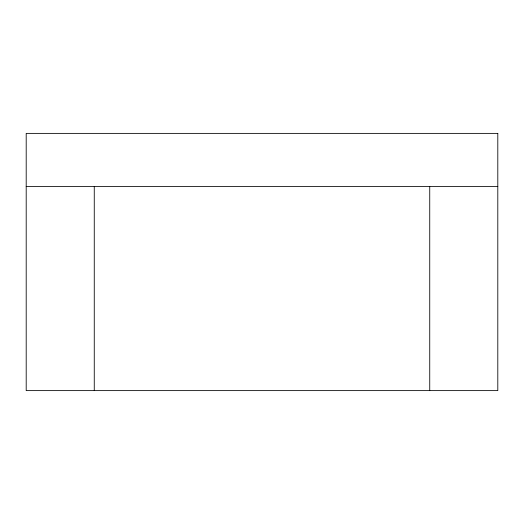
<?xml version="1.0" encoding="UTF-8"?>
<svg xmlns="http://www.w3.org/2000/svg" width="524" height="524" viewBox="0 0 524 524"><rect width="100%" height="100%" fill="white"/><g stroke="black" fill="none" stroke-linecap="round" stroke-linejoin="round"><path stroke-width="0.79" d="M26.2 186.544L497.8 186.544M429.739 186.544L429.739 390.616M94.261 186.544L94.261 390.616M497.8 133.384L26.2 133.384L26.2 390.616L497.8 390.616L497.8 133.384"/></g></svg>
